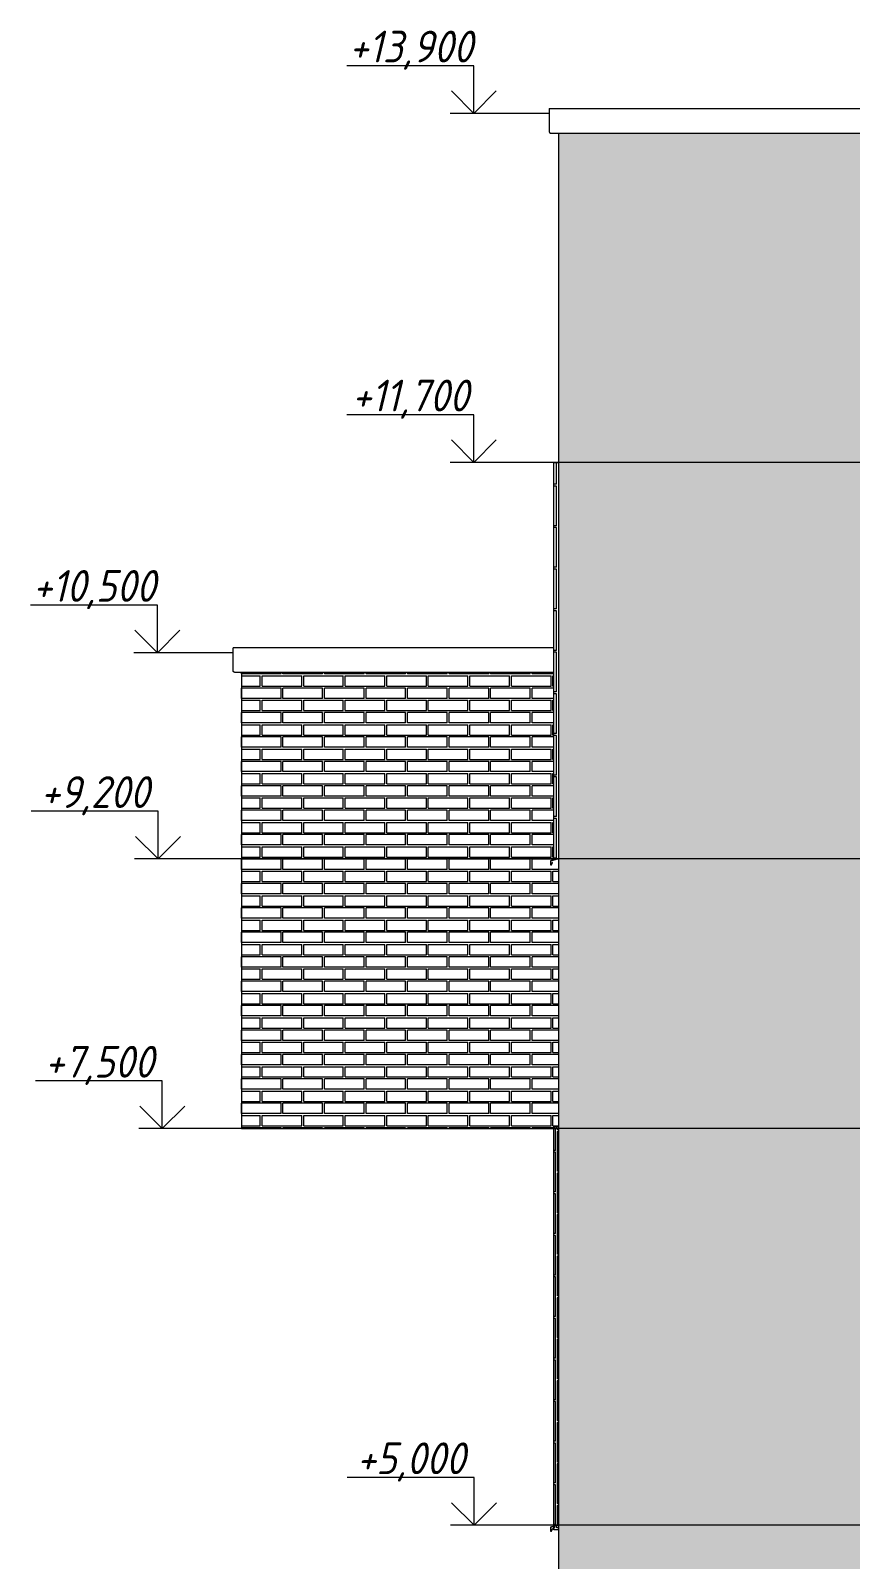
# Model space of a CAD drawing. Header units: millimetres. Extents: x 3914 to 319671, y -18248 to 19136.
# Drawn here: x 35505 to 40674, y 4784 to 14422 of the extents above; entities that cross this region are included whole.
import ezdxf

# ---------------------------------------------------------------- set-up
doc = ezdxf.new("R2010")
doc.units = ezdxf.units.MM
for name, color, linetype, lineweight in [('A-DETL-2', 7, 'Continuous', 5), ('A-GENM', 7, 'Continuous', 9), ('A-GLAZ', 7, 'Continuous', 9), ('A-GLAZ-1', 7, 'Continuous', 5), ('A-WALL', 7, 'Continuous', 5), ('A-WALL-PATT', 7, 'Continuous', 5), ('G-ANNO-DIMS', 7, 'Continuous', 9), ('G-ANNO-DIMS-1', 7, 'Continuous', 20), ('I-WALL', 7, 'Continuous', 5)]:
    doc.layers.add(name, color=color, linetype=linetype, lineweight=lineweight)
doc.styles.add('ISOCPEUR_I_3', font='isocpeui.ttf', dxfattribs={"width": 0.9, "height": 200})
pattern_1 = [(180, (37762.93, 4278.54), (-2e-14, -154), [125, -137]), (90, (37762.93, 4213.54), (-262, 2e-14), [65, -89]), (180, (37762.93, 4213.54), (-2e-14, -154), [125, -137]), (90, (37774.93, 4213.54), (-262, 2e-14), [65, -89]), (180, (37899.93, 4213.54), (-2e-14, -154), [125, -137]), (180, (37899.93, 4278.54), (-2e-14, -154), [125, -137]), (90, (37643.93, 4290.54), (-262, 2e-14), [65, -89]), (90, (37893.93, 4290.54), (-262, 2e-14), [65, -89]), (0, (37643.93, 4290.54), (0, -154), [250, -12]), (0, (37643.93, 4355.54), (0, -154), [250, -12])]

# ---------------------------------------------------------------- blocks, each defined once
blk = doc.blocks.new('парапет - парапет-18575254-АР2_ТР1_Фасад 1-___')
at = {"layer": 'A-GENM'}
for p, q in [((-418.1, 13930), (75998.1, 13930)), ((-418.1, 13930), (-418.1, 13783)), ((-411, 13775.9), (75991, 13775.9))]:
    blk.add_line(p, q, dxfattribs=at)
blk.add_open_spline([(-418.1, 13783), (-418.1, 13782.5), (-417.9, 13781.3), (-417.4, 13780), (-416.9, 13779), (-416.3, 13778.4), (-415.7, 13777.8), (-415.1, 13777.2), (-414.4, 13776.8), (-413.6, 13776.4), (-412.8, 13776.1), (-411.9, 13776), (-411.1, 13775.9), (-410.5, 13775.9), (-410.3, 13776)], degree=3, knots=[0, 0, 0, 0, 0.1111111, 0.2222222, 0.2777778, 0.3333333, 0.3888889, 0.4444444, 0.5, 0.5555556, 0.6111111, 0.6666667, 0.7222222, 0.7777778, 0.7777778, 0.7777778, 0.7777778], dxfattribs=at)
blk.add_open_spline([(-411.9, 13776), (-411.7, 13776), (-411.1, 13775.9), (-410.5, 13775.9), (-410.3, 13776)], degree=3, dxfattribs=at)
blk = doc.blocks.new('парапет1 - парапет-18629556-АР2_ТР1_Фасад 1-___')
at = {"layer": 'A-GENM'}
for p, q in [((-2411.1, 10384), (-2411.1, 10529.7)), ((-390, 10529.7), (-2411.1, 10529.7)), ((-2404, 10376.9), (-390, 10376.9))]:
    blk.add_line(p, q, dxfattribs=at)
blk.add_open_spline([(-2403.3, 10377), (-2403.5, 10376.9), (-2404.1, 10376.9), (-2404.9, 10377), (-2405.8, 10377.1), (-2406.6, 10377.4), (-2407.4, 10377.8), (-2408.1, 10378.2), (-2408.7, 10378.8), (-2409.3, 10379.4), (-2409.9, 10380), (-2410.4, 10381), (-2410.9, 10382.3), (-2411.1, 10383.5), (-2411.1, 10384)], degree=3, knots=[0.2222222, 0.2222222, 0.2222222, 0.2222222, 0.2777778, 0.3333333, 0.3888889, 0.4444444, 0.5, 0.5555556, 0.6111111, 0.6666667, 0.7222222, 0.7777778, 0.8888889, 1, 1, 1, 1], dxfattribs=at)
blk.add_open_spline([(-2403.3, 10377), (-2403.5, 10376.9), (-2403.7, 10376.9), (-2404, 10376.9)], degree=3, dxfattribs=at)
blk = doc.blocks.new('WNW_Отлив - Отлив_металлический-V223-АР2_ТР1_Фасад 1-___')
at = {"layer": 'A-GLAZ-1'}
for p, q in [((-368.8, 5000), (-410, 4988)), ((-410, 4988), (-410, 4963)), ((-410, 4963), (-404, 4963)), ((-409, 4987.2), (-365.2, 5000)), ((-409, 4964), (-409, 4987.2)), ((-404.7, 4964), (-409, 4964)), ((-399.8, 4977.4), (-404.7, 4964)), ((-404, 4963), (-398.9, 4977.1)), ((-398.9, 4977.1), (-399.8, 4977.4))]:
    blk.add_line(p, q, dxfattribs=at)
blk = doc.blocks.new('Высотные отметки - Стрелка_Верх-17668718-АР2_ТР1_Фасад 1-___')
at = {"layer": 'G-ANNO-DIMS'}
for p, q in [((-894.2, 12000), (-1694.2, 12000)), ((-894.2, 11700), (-894.2, 12000)), ((-742.6, 11700), (-1042.6, 11700))]:
    blk.add_line(p, q, dxfattribs=at)
at = {"layer": 'G-ANNO-DIMS-1'}
for q in [(-1035.7, 11841.4), (-752.8, 11841.4)]:
    blk.add_line((-894.2, 11700), q, dxfattribs=at)

msp = doc.modelspace()

# ---------------------------------------------------------------- hatches: boundary and pattern name
at = {"layer": 'A-WALL-PATT'}
h = msp.add_hatch(dxfattribs=at)
h.set_pattern_fill('FP_23', color=256, style=0, pattern_type=2)
h.set_pattern_definition([(180, (95886.68, 8458.25), (-2e-14, -154), [125, -137]), (90, (95886.68, 8393.25), (-262, 2e-14), [65, -89]), (180, (95886.68, 8393.25), (-2e-14, -154), [125, -137]), (90, (95898.68, 8393.25), (-262, 2e-14), [65, -89]), (180, (96023.68, 8393.25), (-2e-14, -154), [125, -137]), (180, (96023.68, 8458.25), (-2e-14, -154), [125, -137]), (90, (95767.68, 8470.25), (-262, 2e-14), [65, -89]), (90, (96017.68, 8470.25), (-262, 2e-14), [65, -89]), (0, (95767.68, 8470.25), (0, -154), [250, -12]), (0, (95767.68, 8535.25), (0, -154), [250, -12])])
h.paths.add_polyline_path([(38833.7, 8400), (95820.7, 8400), (95820.7, 9200), (95529, 9200), (95529, 11700), (95820.7, 11700), (95820.7, 13776), (38833.7, 13774.9), (38833.7, 8533.1)], flags=0)
h.paths.add_polyline_path([(48975.8, 9163), (47453.4, 9164), (47453.4, 9200), (46023.7, 9199), (46023.7, 9163), (42923.7, 9164), (42923.7, 11700), (49553.4, 11700), (49553.4, 9163), (49057.6, 9163)], flags=0)
h.paths.add_polyline_path([(51953.7, 9163), (51953.7, 9163.3), (51203.7, 9163.3), (51203.7, 9166), (50303.7, 9167), (50303.7, 11700), (54053.7, 11700), (54053.7, 9163), (52040.3, 9163)], flags=0)
h.paths.add_polyline_path([(78233.7, 9163), (78233.7, 11700), (86603.7, 11700), (86603.7, 9163), (83503.7, 9164), (83503.7, 9200), (81853.7, 9200), (81853.7, 9166), (80953.7, 9166), (80953.7, 9163), (79047.1, 9163)], flags=0)
h.paths.add_polyline_path([(58553.7, 9163), (55703.7, 9163), (55703.7, 9166), (54803.7, 9167), (54803.7, 11700), (58553.7, 11700), (58553.7, 9164)], flags=0)
h.paths.add_polyline_path([(73063.7, 9163), (73063.7, 11700), (77183.7, 11700), (77183.7, 9166), (76283.7, 9166), (76283.7, 9163.3), (73295.9, 9163)], flags=0)
h.paths.add_polyline_path([(91853.7, 9163), (91853.7, 11700), (95483.7, 11700), (95483.7, 9166), (94703.7, 9166), (94703.7, 9163), (91879.2, 9163)], flags=0)
h.paths.add_polyline_path([(87353.7, 9163), (87353.7, 11700), (91103.7, 11700), (91103.7, 9166), (90203.7, 9166), (90203.7, 9163.3), (87745.3, 9163)], flags=0)
h.paths.add_polyline_path([(68283.4, 9163), (65603.4, 9164), (65603.4, 9200), (64023.7, 9199), (64023.7, 9163), (60803.7, 9163), (60803.7, 9166), (59903.7, 9167), (59903.7, 11700), (68283.4, 11700), (68283.4, 9164)], flags=0)
h.paths.add_polyline_path([(70526.4, 9166), (69403.7, 9167), (69403.7, 11700), (72203.7, 11700), (72203.7, 9166), (71303.7, 9166)], flags=0)
h.paths.add_polyline_path([(61923.4, 9236.4), (61923.7, 9236.4), (61923.4, 9312.1)], flags=0)
h.paths.add_polyline_path([(61923.4, 9389.1), (61923.7, 9389.1), (61923.4, 9466)], flags=0)
h.paths.add_polyline_path([(61923.6, 9543), (61923.7, 9543), (61923.4, 9543)], flags=0)
h.paths.add_polyline_path([(61923.6, 9851), (61923.7, 9851), (61923.4, 9851)], flags=0)
h.paths.add_polyline_path([(61923.4, 10004.8), (61923.7, 10004.8), (61923.4, 10081.9)], flags=0)
h.paths.add_polyline_path([(61923.4, 10312.9), (61923.7, 10312.9), (61923.4, 10390.1)], flags=0)
h.paths.add_polyline_path([(61923.5, 10620.5), (61923.7, 10620.5), (61923.4, 10620.5)], flags=0)
h.paths.add_polyline_path([(61923.4, 10775.1), (61923.7, 10775.1), (61923.4, 10852.1)], flags=0)
h.paths.add_polyline_path([(61923.4, 11235.1), (61923.7, 11235.1), (61923.4, 11312.1)], flags=0)
h.paths.add_polyline_path([(61923.4, 11389.1), (61923.7, 11389.1), (61923.4, 11466.1)], flags=0)
h.paths.add_polyline_path([(61923.4, 11543.1), (61923.7, 11543.1), (61923.4, 11543.1)], flags=0)
h = msp.add_hatch(dxfattribs=at)
h.set_pattern_fill('FP_105', color=256, style=0, pattern_type=2)
h.set_pattern_definition([(270, (40681.28, 11157.63), (154, 9e-15), [125, -137]), (180, (40746.28, 11157.63), (-3e-14, -262), [65, -89]), (270, (40746.28, 11157.63), (154, 9e-15), [125, -137]), (180, (40746.28, 11169.63), (-3e-14, -262), [65, -89]), (270, (40746.28, 11294.63), (154, 9e-15), [125, -137]), (270, (40681.28, 11294.63), (154, 9e-15), [125, -137]), (180, (40669.28, 11038.63), (-3e-14, -262), [65, -89]), (180, (40669.28, 11288.63), (-3e-14, -262), [65, -89]), (90, (40669.28, 11038.63), (154, -9e-15), [250, -12]), (90, (40604.28, 11038.63), (154, -9e-15), [250, -12])])
h.paths.add_polyline_path([(38833.7, 9200), (38833.7, 11700), (38803.7, 11700), (38803.7, 9200)], flags=0)
h = msp.add_hatch(dxfattribs=at)
h.set_pattern_fill('FP_31', color=256, style=0, pattern_type=2)
h.set_pattern_definition([(180, (37083.65, 4271), (-2e-14, -154), [125, -137]), (90, (37083.65, 4206), (-262, 2e-14), [65, -89]), (180, (37083.65, 4206), (-2e-14, -154), [125, -137]), (90, (37095.65, 4206), (-262, 2e-14), [65, -89]), (180, (37220.65, 4206), (-2e-14, -154), [125, -137]), (180, (37220.65, 4271), (-2e-14, -154), [125, -137]), (90, (36964.65, 4283), (-262, 2e-14), [65, -89]), (90, (37214.65, 4283), (-262, 2e-14), [65, -89]), (0, (36964.65, 4283), (0, -154), [250, -12]), (0, (36964.65, 4348), (0, -154), [250, -12])])
h.paths.add_polyline_path([(38789.7, 9163), (38789, 9164), (38790, 9164)], flags=0)
h.paths.add_polyline_path([(36833.7, 7500), (38803.7, 7500), (38803.7, 7511), (38833.7, 7511), (38833.7, 9200), (38828.5, 9200), (38784.7, 9187.2), (38784.7, 9164), (38784.7, 9163), (38783.7, 9164), (38784.7, 9188.3), (38824.9, 9200), (38803.7, 9200), (38803.7, 10377), (36833.7, 10377), (36833.7, 7511)], flags=0)
h = msp.add_hatch(dxfattribs=at)
h.set_pattern_fill('FP_19', color=256, style=0, pattern_type=2)
h.set_pattern_definition([(180, (115143.65, 4223.5), (-2e-14, -154), [125, -137]), (90, (115143.65, 4158.5), (-262, 2e-14), [65, -89]), (180, (115143.65, 4158.5), (-2e-14, -154), [125, -137]), (90, (115155.65, 4158.5), (-262, 2e-14), [65, -89]), (180, (115280.65, 4158.5), (-2e-14, -154), [125, -137]), (180, (115280.65, 4223.5), (-2e-14, -154), [125, -137]), (90, (115024.65, 4235.5), (-262, 2e-14), [65, -89]), (90, (115274.65, 4235.5), (-262, 2e-14), [65, -89]), (0, (115024.65, 4235.5), (0, -154), [250, -12]), (0, (115024.65, 4300.5), (0, -154), [250, -12])])
h.paths.add_polyline_path([(38833.7, 4200), (114893.7, 4200), (114893.7, 8400), (38833.7, 8400), (38833.7, 4231.4)], flags=0)
h.paths.add_polyline_path([(67036, 4963), (65603.4, 4964), (65603.4, 7500), (68282.7, 7500), (68282.7, 7502.9), (68359.7, 7502.5), (68359.7, 5001.8), (68283.4, 5001.8), (68283.4, 4963), (67363, 4963)], flags=0)
h.paths.add_polyline_path([(48975.8, 4963), (47453.7, 4964), (47453.7, 7500), (55303.7, 7500), (55303.7, 4963), (52203.7, 4964), (52203.7, 5000), (50553.7, 4999), (50553.7, 4963), (50011.6, 4963)], flags=0)
h.paths.add_polyline_path([(70660.3, 4963), (70103.7, 4964), (70103.7, 5000), (68403.7, 5000), (68403.7, 7500), (68436.7, 7501.1), (68436.7, 7502.9), (68513.7, 7502.9), (68513.7, 7500), (68590.7, 7500), (68590.7, 7502.9), (68667.7, 7502.9), (68667.7, 7500), (68744.7, 7500), (68744.7, 7502.9), (68821.7, 7502.9), (68821.7, 7500), (68898.7, 7500), (68898.7, 7502.9), (68975.7, 7502.9), (68975.7, 7500), (69052.7, 7500), (69052.7, 7502.9), (69129.7, 7502.9), (69129.7, 7500), (69206.7, 7500), (69206.7, 7502.9), (69283.7, 7502.9), (69283.7, 7500), (69360.7, 7500), (69360.7, 7502.9), (69437.7, 7502.9), (69437.7, 7500), (69514.7, 7500), (69514.7, 7502.9), (69591.7, 7502.9), (69591.7, 7500), (69668.7, 7500), (69668.7, 7502.9), (69745.7, 7502.9), (69745.7, 7500), (69822.7, 7500), (69822.7, 7502.9), (69899.7, 7502.9), (69899.7, 7500), (69976.7, 7500), (69976.7, 7502.9), (70053.7, 7502.9), (70053.7, 7500), (73963.7, 7500), (73963.7, 4966), (73063.7, 4967), (73063.7, 4999.9), (72203.7, 4999.9), (72203.7, 4963), (71193.6, 4963)], flags=0)
h.paths.add_polyline_path([(46311.1, 4963), (44573.7, 4964), (44572.8, 4999.9), (43823.7, 4999.9), (43823.7, 4966), (42923.7, 4967), (42923.7, 7500), (46673.7, 7500), (46673.7, 4963)], flags=0)
h.paths.add_polyline_path([(99540.6, 4963), (98003.7, 4964), (98003.7, 4999.9), (97253.7, 4999.9), (97253.7, 4966), (96353.7, 4967), (96353.7, 7500), (100103.7, 7500), (100103.7, 4963)], flags=0)
h.paths.add_polyline_path([(85750.2, 4963), (84503.7, 4964), (84503.7, 5000), (83753.7, 5000), (83753.7, 4966), (82853.7, 4967), (82853.7, 7500), (86686.2, 7500), (86686.2, 7502.9), (86763.2, 7502.9), (86763.2, 7500), (86840.2, 7500), (86840.2, 7502.9), (86917.2, 7502.9), (86917.2, 7500), (86994.2, 7500), (86994.2, 7502.9), (87071.2, 7502.9), (87071.2, 7500), (87148.2, 7500), (87148.2, 7502.9), (87225.2, 7502.9), (87225.2, 7500), (87302.2, 7500), (87302.2, 7502.9), (87379.2, 7502.9), (87379.2, 7500), (87456.2, 7500), (87456.2, 7502.9), (87533.2, 7502.9), (87533.2, 7500), (87610.2, 7500), (87610.2, 7502.9), (87687.2, 7502.9), (87687.2, 7500), (87764.2, 7500), (87764.2, 7502.9), (87841.2, 7502.9), (87841.2, 7500), (87918.2, 7500), (87918.2, 7502.9), (87995.2, 7502.9), (87995.2, 7500), (91103.7, 7500), (91103.7, 4963), (88003.7, 4964), (88003.7, 5000), (86603.7, 5000), (86603.7, 4963), (85909.2, 4963)], flags=0)
h.paths.add_polyline_path([(76556.6, 4963), (75083.7, 4964), (75083.7, 7500), (77832.2, 7500), (77832.2, 7502.9), (77909.2, 7502.9), (77909.2, 7500), (77986.2, 7500), (77986.2, 7502.9), (78063.2, 7502.9), (78063.2, 7500), (78140.2, 7500), (78140.2, 7502.9), (78217.2, 7502.9), (78217.2, 7500), (78294.2, 7500), (78294.2, 7502.9), (78371.2, 7502.9), (78371.2, 7500), (78448.2, 7500), (78448.2, 7502.9), (78525.2, 7502.9), (78525.2, 7500), (78602.2, 7500), (78602.2, 7502.9), (78679.2, 7502.9), (78679.2, 7500), (81853.7, 7500), (81853.7, 4963), (78753.7, 4964), (78753.7, 5000), (77683.7, 5000), (77683.7, 4993.5), (77618.7, 4993.5), (77618.7, 5000), (77541.7, 5000), (77541.7, 4993.5), (77476.7, 4993.8), (77476.7, 5000), (77387.7, 5000), (77387.7, 4993.5), (77322.7, 4993.5), (77322.7, 5000), (77248.7, 5000), (77248.7, 4993.5), (77183.7, 4993.5), (77183.7, 4963)], flags=0)
h.paths.add_polyline_path([(93539.2, 4963), (92503.7, 4964), (92503.7, 7500), (95483.7, 7500), (95483.7, 4963), (94177.6, 4963)], flags=0)
h.paths.add_polyline_path([(104353.7, 4963), (101253.7, 4964), (101253.7, 7500), (106253.7, 7500), (106253.7, 4966), (105353.7, 4967), (105353.7, 4999.9), (104353.7, 4999.9), (104353.7, 4964)], flags=0)
h.paths.add_polyline_path([(58169.4, 4963), (58003.7, 4964), (58003.7, 4999.9), (57353.7, 4999.9), (57353.7, 4966), (56453.7, 4967), (56453.7, 7500), (60803.7, 7500), (60803.7, 4963), (58935.5, 4963)], flags=0)
h.paths.add_polyline_path([(62766.2, 4963), (61923.7, 4964), (61923.7, 7500), (64023.7, 7500), (64023.7, 4963), (62858.6, 4963)], flags=0)
h.paths.add_polyline_path([(110067.9, 4966), (109853.7, 4967), (109853.7, 7500), (110753.7, 7500), (110753.7, 4966), (110266.4, 4966)], flags=0)
h = msp.add_hatch(dxfattribs=at)
h.set_pattern_fill('FP_98', color=256, style=0, pattern_type=2)
h.set_pattern_definition(pattern_1)
h.paths.add_polyline_path([(38803.7, 7500), (38833.7, 7500), (38833.7, 7511), (38803.7, 7511)], flags=0)
h = msp.add_hatch(dxfattribs=at)
h.set_pattern_fill('FP_104', color=256, style=0, pattern_type=2)
h.set_pattern_definition([(270, (40673.78, 6957.63), (154, 9e-15), [125, -137]), (180, (40738.78, 6957.63), (-3e-14, -262), [65, -89]), (270, (40738.78, 6957.63), (154, 9e-15), [125, -137]), (180, (40738.78, 6969.63), (-3e-14, -262), [65, -89]), (270, (40738.78, 7094.63), (154, 9e-15), [125, -137]), (270, (40673.78, 7094.63), (154, 9e-15), [125, -137]), (180, (40661.78, 6838.63), (-3e-14, -262), [65, -89]), (180, (40661.78, 7088.63), (-3e-14, -262), [65, -89]), (90, (40661.78, 6838.63), (154, -9e-15), [250, -12]), (90, (40596.78, 6838.63), (154, -9e-15), [250, -12])])
h.paths.add_polyline_path([(38803.7, 5000), (38833.7, 5000), (38833.7, 7500), (38803.7, 7500)], flags=0)
h = msp.add_hatch(dxfattribs=at)
h.set_pattern_fill('FP_98', color=256, style=0, pattern_type=2)
h.set_pattern_definition(pattern_1)
h.paths.add_polyline_path([(38833.7, 4970), (38833.7, 5000), (38828.5, 5000), (38803.7, 4992.8), (38803.7, 4970)], flags=0)
h.paths.add_polyline_path([(38803.7, 4993.8), (38824.9, 5000), (38803.7, 5000)], flags=0)

# ---------------------------------------------------------------- linework, layer by layer
at = {"layer": 'A-DETL-2'}
msp.add_line((38775.6, 13900), (38515.6, 13900), dxfattribs=at)
at = {"layer": 'A-WALL'}
for p, q in [((38833.7, 13776), (38833.7, 4200)), ((36833.7, 10377), (36833.7, 7500)), ((36833.7, 7500), (38803.7, 7500))]:
    msp.add_line(p, q, dxfattribs=at)
at = {"layer": 'G-ANNO-DIMS'}
for p, q in [((38599.7, 13900), (38299.4, 13900)), ((45563.8, 11700), (38299.4, 11700)), ((36398.2, 10499.7), (36304.6, 10499.7)), ((36782.6, 10499.7), (36398.2, 10499.7)), ((43131.5, 9200), (36308.2, 9200)), ((43253.7, 7500), (36335, 7500)), ((42992.5, 5000), (38301.2, 5000))]:
    msp.add_line(p, q, dxfattribs=at)
at = {"layer": 'I-WALL'}
for p, q in [((38803.7, 9200), (38803.7, 11700)), ((38803.7, 11700), (38833.7, 11700)), ((38833.7, 9200), (38803.7, 9200)), ((38803.7, 7500), (38803.7, 7511)), ((38833.7, 7511), (38803.7, 7511)), ((38803.7, 5000), (38803.7, 7500)), ((38803.7, 7500), (38833.7, 7500)), ((38803.7, 4993.8), (38803.7, 5000)), ((38833.7, 5000), (38803.7, 5000)), ((38803.7, 4970), (38803.7, 4992.8)), ((38833.7, 4970), (38803.7, 4970))]:
    msp.add_line(p, q, dxfattribs=at)

# ---------------------------------------------------------------- block references
at = {"layer": 'A-GENM'}
for name in ['парапет - парапет-18575254-АР2_ТР1_Фасад 1-___', 'парапет1 - парапет-18629556-АР2_ТР1_Фасад 1-___']:
    msp.add_blockref(name, (39193.7, 0), dxfattribs=at)
at = {"layer": 'A-GLAZ'}
for p in [(39193.7, 4200), (39193.7, 0)]:
    msp.add_blockref('WNW_Отлив - Отлив_металлический-V223-АР2_ТР1_Фасад 1-___', p, dxfattribs=at)
at = {"layer": 'G-ANNO-DIMS'}
for p in [(39193.6, 2200), (39193.7, 0), (37198.8, -1200.3), (37202.4, -2500), (37229.2, -4200), (39195.4, -6700)]:
    msp.add_blockref('Высотные отметки - Стрелка_Верх-17668718-АР2_ТР1_Фасад 1-___', p, dxfattribs=at)

# ---------------------------------------------------------------- texts
at = {"layer": 'G-ANNO-DIMS', "char_height": 200, "attachment_point": 1, "line_spacing_factor": 1.149209, "style": 'ISOCPEUR_I_3'}
for s, insert, width in [('+13,900', (37513, 14421.3), 951.33), ('+11,700', (37531, 12221.3), 908.305), ('+10,500', (35518.2, 11021), 951.33), ('+9,200', (35567.6, 9721.3), 841.377), ('+7,500', (35594.4, 8021.3), 841.377), ('+5,000', (37560.6, 5521.3), 841.377)]:
    msp.add_mtext(s, dxfattribs=dict(at, insert=insert, width=width))

doc.saveas('drawing.dxf')
